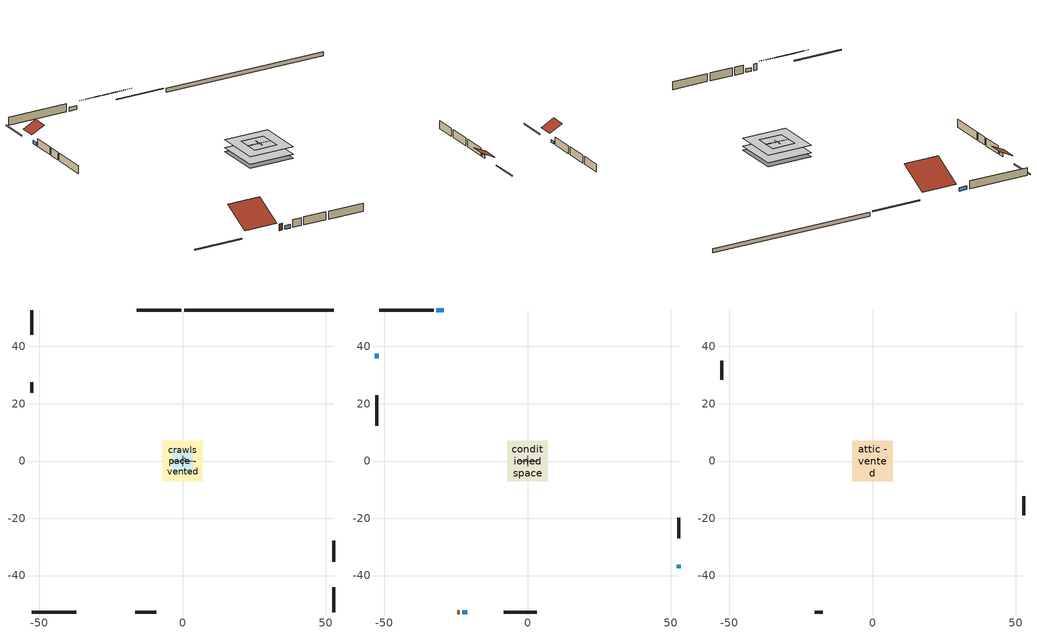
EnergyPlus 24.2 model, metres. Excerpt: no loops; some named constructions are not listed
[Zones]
central ac and furnace airloop ret air zone
 floor adiabatic (AdiabaticConst): 0,0 0,1 1,1 1,0 z0
 wall adiabatic (AdiabaticConst): 0,1 0,0 1,0 1,1 0,1 z0:1
 ceiling adiabatic (AdiabaticConst): 1,0 1,1 0,1 0,0 z1
crawlspace - vented
 floor foundation (Slab2 construction): -7.11,-7.11 -7.11,7.11 7.11,7.11 7.11,-7.11 z-0.91
 wall outside (RimJoist1 construction): -0.39,52.75 -16.06,52.75 z0.3:0.61
 wall outside (RimJoist2 construction): 52.75,-52.75 52.75,-44.06 z0.3:0.61
 wall outside (RimJoist3 construction): -52.75,-52.75 -37.08,-52.75 z0.3:0.61
 wall outside (RimJoist4 construction): -52.75,52.75 -52.75,44.06 z0.3:0.61
 wall foundation (FoundationWall1 construction): 52.75,52.75 0.54,52.75 z-0.91:0.3
garage
 floor foundation (Slab1 construction): -3.66,-3.66 -3.66,3.66 3.66,3.66 3.66,-3.66 z0
 wall outside (Wall1 construction): 52.75,-35.23 52.75,-27.92 z0.3:2.74
 wall outside (Wall12 construction): -52.75,27.49 -52.75,23.83 z0.3:2.74
 wall outside (Wall2 construction): -16.46,-52.75 -9.14,-52.75 z0.3:2.74
 wall to conditioned space (Wall5 construction Reversed): 3.66,0 -3.66,0 z0.3:2.74
 wall to conditioned space (Wall6 construction Reversed): 0,1.83 0,-1.83 z0.3:2.74
conditioned space
 floor to crawlspace - vented (Floor2 construction): -7.11,-7.11 -7.11,7.11 7.11,7.11 7.11,-7.11 z0.3
 wall outside (AdiabaticWallConstruction 1): -24.59,-52.75 -23.67,-52.75 z0.3:2.34
 wall outside (AdiabaticWallConstruction): -29.23,52.75 -31.8,52.75 z0.3:1.46; 52.75,-37.47 52.75,-36.16 z0.3:1.16; -22.75,-52.75 -21.06,-52.75 z0.3:1.43; -52.75,37.47 -52.75,35.87 z0.3:1.34
 wall outside (Wall3 construction): -32.73,52.75 -51.82,52.75 z0.3:2.74
 wall outside (Wall4 construction): 52.75,-26.99 52.75,-19.82 z0.3:2.74
 wall outside (Wall7 construction): -8.21,-52.75 3.24,-52.75 z0.3:2.74
 wall outside (Wall8 construction): -52.75,22.9 -52.75,12.3 z0.3:2.74
 window (WindowConstruction): -29.23,52.75 -31.8,52.75 z0.3:1.46
 window (WindowConstruction 1): 52.75,-37.47 52.75,-36.16 z0.3:1.16
 window (WindowConstruction 2): -22.75,-52.75 -21.06,-52.75 z0.3:1.43
 window (WindowConstruction 3): -52.75,37.47 -52.75,35.87 z0.3:1.34
 door (Door): -24.59,-52.75 -23.67,-52.75 z0.3:2.34
attic - vented
 floor to garage (Floor1 construction): -3.66,-3.66 -3.66,3.66 3.66,3.66 3.66,-3.66 z2.74
 floor to conditioned space (Floor3 construction Reversed): -7.11,-7.11 -7.11,7.11 7.11,7.11 7.11,-7.11 z2.74
 wall outside (Wall10 construction): -52.75,34.94 -52.75,28.42 z0.3:2.74
 wall outside (Wall11 construction): -20.13,-52.75 -17.38,-52.75 z0.3:2.74
 wall outside (Wall9 construction): 52.75,-18.89 52.75,-12.36 z0.3:2.74
 roof outside (Roof1 construction): -28.31,52.75,2.74 -28.31,42.63,7.81 -16.99,42.63,7.81 -16.99,52.75,2.74
 roof outside (Roof2 construction): 52.75,-38.4,2.74 48.51,-38.4,4.86 48.51,-43.14,4.86 52.75,-43.14,2.74
 roof outside (Roof3 construction): -52.75,38.4,2.74 -48.51,38.4,4.86 -48.51,43.14,4.86 -52.75,43.14,2.74
 roof outside (Roof4 construction): -25.52,-52.75,2.74 -25.52,-43.24,7.5 -36.16,-43.24,7.5 -36.16,-52.75,2.74
[Material] Roughness=Rough; Thermal Absorptance=0.9
Name | Thickness {m} | Conductivity {W/m-K} | Density {kg/m3} | Specific Heat {J/kg-K} | Solar Absorptance | Visible Absorptance
ceiling loosefill ins | 0.254 | 0.0480833 | 16.02 | 1046.75 | 0.7 | 0.7
ceiling stud and cavity 1 | 0.1397 | 0.104117 | 65.682 | 1177.47 | 0.7 | 0.7
floor covering | 0.0127 | 0.0433444 | 54.468 | 1339.84 | 0.6 | 0.6
floor rigid ins | 0.051816 | 0.029427 | 32.04 | 1214.23 | 0.7 | 0.7
floor stud and cavity | 0.1397 | 0.0972396 | 92.3553 | 1139.71 | 0.7 | 0.7
gypsum board | 0.0127 | 0.160291 | 801 | 837.4 | 0.6 | 0.6
osb sheathing 0.5 in. 2; osb sheathing 0.5 in. 3 | 0.0127 | 0.115458 | 512.64 | 1214.23 | 0.7 | 0.7
osb sheathing 0.75 in. | 0.01905 | 0.115458 | 512.64 | 1214.23 | 0.7 | 0.7
wall stud and cavity 2 | 0.1397 | 0.0856282 | 139.0536 | 1170.24 | 0.7 | 0.7
[Construction]
Floor2 construction Reversed: floor covering, osb sheathing 0.75 in., floor rigid ins, floor stud and cavity
Floor3 construction: ceiling loosefill ins, ceiling stud and cavity 1, gypsum board
Wall5 construction: osb sheathing 0.5 in. 2, wall stud and cavity 2, gypsum board
Wall6 construction: osb sheathing 0.5 in. 3, wall stud and cavity 2, gypsum board
[EnergyManagementSystem:Program]
natural_vent_program: Set Tin = tin_s; Set Tout = tout_s; Set Wout = out_wt_s; Set Pbar = out_pb_s; Set Phiout = (@RhFnTdbWPb Tout Wout Pbar); Set MaxHR = 0.0115; Set Tnvsp = (htg_sp_s + clg_sp_s) / 2; Set NVavail = natural_vent_s; Set ClgSsnAvail = cool_season; Set Qnv = 0; Set Qwhf = 0; Set whole_house_fan_mix_act = 0; Set whole_house_fan_act = 0; If ((Wout < MaxHR) && (Tin > Tout) && (Tin > Tnvsp) && (ClgSsnAvail > 0)); Set WHF_Flow = 0; Set Adj = (Tin-Tnvsp)/(Tin-Tout); Set Adj = (@Min Adj 1); Set Adj = (@Max Adj 0); If (WHF_Flow > 0); Set Qwhf = WHF_Flow*Adj; Set whole_house_fan_mix_act = WHF_Flow*Adj; Set WHF_W = 0; Set whole_house_fan_act = WHF_W*Adj; ElseIf (NVavail > 0); Set NVArea = 3073.659917184; Set Cs = 8.968567957270247e-05; Set Cw = 6.531778328561744e-05; Set Tdiff = Tin-Tout; Set dT = (@Abs Tdiff); Set Vwind = site_vw_s; Set SGNV = NVArea*Adj*((((Cs*dT)+(Cw*(Vwind^2)))^0.5)/1000); Set MaxNV = 2.7423292766208007; Set Qnv = (@Min SGNV MaxNV); EndIf; EndIf; Set natural_vent_flow_act = Qnv; Set whole_house_fan_flow_act = Qwhf; Set natural_vent_program_Qnv = Qnv; Set natural_vent_program_Qwhf = Qwhf
total_airflows_program: Set total_infil_flow_rate = 0; Set total_mechvent_flow_rate = 0; Set total_natvent_flow_rate = 0; Set total_whf_flow_rate = 0; Set total_infil_flow_rate = total_infil_flow_rate + (infil_program_Qinf * 1); Set total_mechvent_flow_rate = total_mechvent_flow_rate + (infil_program_Qfan * 1); Set total_natvent_flow_rate = total_natvent_flow_rate + (natural_vent_program_Qnv * 1); Set total_whf_flow_rate = total_whf_flow_rate + (natural_vent_program_Qwhf * 1)
total_loads_program: Set loads_htg_tot = 0; Set loads_clg_tot = 0; If htg_load_cond > 0; Set loads_htg_tot = loads_htg_tot + (htg_load_cond - clg_load_cond) * 1.0; Set loads_htg_tot = loads_htg_tot + (htg_load_duct - clg_load_duct) * 1.0; EndIf; Set loads_htg_tot = (@Max loads_htg_tot 0); If clg_load_cond > 0; Set loads_clg_tot = loads_clg_tot + (clg_load_cond - htg_load_cond) * 1.0; Set loads_clg_tot = loads_clg_tot + (clg_load_duct - htg_load_duct) * 1.0; EndIf; Set loads_clg_tot = (@Max loads_clg_tot 0)
unmet_hours_program: Set htg_unmet_hours = 0; Set clg_unmet_hours = 0; Set unit_htg_unmet_hours = 0; If ((DayOfYear >= 1) && (DayOfYear <= 365)); Set unit_htg_unmet_hours = unit_htg_unmet_hours + conditioned_space_htg_unmet_s; If unit_htg_unmet_hours > htg_unmet_hours; Set htg_unmet_hours = unit_htg_unmet_hours; EndIf; EndIf; Set unit_clg_unmet_hours = 0; If ((DayOfYear >= 1) && (DayOfYear <= 365)); Set unit_clg_unmet_hours = unit_clg_unmet_hours + conditioned_space_clg_unmet_s; If unit_clg_unmet_hours > clg_unmet_hours; Set clg_unmet_hours = unit_clg_unmet_hours; EndIf; EndIf
water_heater_Control: Set water_heater_HPWHSchedOverride = water_heater_T_set; If (water_heater_amb_temp<5.56) || (water_heater_amb_temp>48.89); Set water_heater_UESchedOverride = water_heater_T_set; Set water_heater_LESchedOverride = water_heater_T_set; Else; Set water_heater_UESchedOverride = water_heater_T_set - 9.0; Set water_heater_LESchedOverride = 0; EndIf
water_heater_hpwh_EC_adj: If WarmupFlag == 0; Set dhw_e_cons = water_heater_tank_energy + water_heater_tank_on_cycle_parasitic + water_heater_tank_off_cycle_parasitic + water_heater_coil_energy + water_heater_fan_energy; Set water_heater_hpwh_ec_adj_act = 0.0 * dhw_e_cons / 1; EndIf
water_heater_InletAir: Set water_heater_Tamb_act = water_heater_amb_temp; Set water_heater_RHamb_act = 0; Set water_heater_RHamb_act = water_heater_RHamb_act + (water_heater_amb_rh / 100) / 1; Set water_heater_sens_act = (0 - water_heater_sens_cool - (water_heater_tl + water_heater_fan_pwr)) / 1; Set water_heater_lat_act = (0 - water_heater_lat_cool) / 1
[EnergyManagementSystem:Subroutine]
central_ac_and_furnace_airloop_0_duct_subroutine: Set AH_MFR = central_ac_and_furnace_airloop_AH_MFR / 1; If AH_MFR > 0; Set AH_Tout = central_ac_and_furnace_airloop_AH_Tout; Set AH_Wout = central_ac_and_furnace_airloop_AH_Wout; Set RA_T = central_ac_and_furnace_airloop_RA_T; Set RA_W = central_ac_and_furnace_airloop_Ra_W; Set Fan_RTF = central_ac_and_furnace_airloop_Fan_RTF; Set DZ_T = central_ac_and_furnace_airloop_0_DZ_T; Set DZ_W = central_ac_and_furnace_airloop_0_DZ_W; Set AH_VFR = central_ac_and_furnace_airloop_AH_VFR / 1; Set h_SA = (@HFnTdbW AH_Tout AH_Wout); Set h_RA = (@HFnTdbW RA_T RA_W); Set h_fg = (@HfgAirFnWTdb AH_Wout AH_Tout); Set h_DZ = (@HFnTdbW DZ_T DZ_W); Set air_cp = 1006.0; Set f_sup = 0.133; Set f_ret = 0.067; Set sup_lk_mfr = f_sup * AH_MFR; Set ret_lk_mfr = f_ret * AH_MFR; Set SupTotLkToCond = sup_lk_mfr*(h_RA - h_SA); Set SupLatLkToCond = sup_lk_mfr*h_fg*(RA_W-AH_Wout); Set SupSensLkToCond = SupTotLkToCond-SupLatLkToCond; Set supply_ua = 182.555; Set eTm = 0-((Fan_RTF/(AH_MFR*air_cp))*supply_ua); Set t_sup = DZ_T+((AH_Tout-DZ_T)*(@Exp eTm)); Set SupCondToCond = AH_MFR*air_cp*(t_sup-AH_Tout); Set SupCondToDZ = 0-SupCondToCond; Set return_ua = 33.807; Set eTm = 0-((Fan_RTF/(AH_MFR*air_cp))*return_ua); Set t_ret = DZ_T+((RA_T-DZ_T)*(@Exp eTm)); Set RetCondToRP = AH_MFR*air_cp*(t_ret-RA_T); Set RetCondToDZ = 0-RetCondToRP; Set RetLatLkToRP = 0; Set RetSensLkToRP = ret_lk_mfr*air_cp*(DZ_T-RA_T); Set SupTotLkToDZ = sup_lk_mfr*(h_SA-h_DZ); Set SupLatLkToDZ = sup_lk_mfr*h_fg*(AH_Wout-DZ_W); Set SupSensLkToDZ = SupTotLkToDZ-SupLatLkToDZ; Set FracOutsideToCond = 1.0; Set FracOutsideToDZ = 0.0; Set FracCondToOutside = 0.0; Set FracDZToOutside = 1.0; Set FracDZToCond = 0.0; Set FracCondToDZ = 0.0; Set lk_imbal_vfr = @ABS(f_sup - f_ret) * AH_VFR; Set ImbalLkCondToDZ = lk_imbal_vfr * FracCondToDZ; Set ImbalLkDZToCond = lk_imbal_vfr * FracDZToCond; Set ImbalLkOutsideToCond = lk_imbal_vfr * FracOutsideToCond; Set ImbalLkOutsideToDZ = lk_imbal_vfr * FracOutsideToDZ; Set ImbalLkCondToOutside = lk_imbal_vfr * FracCondToOutside; Set ImbalLkDZToOutside = lk_imbal_vfr * FracDZToOutside; Else; Set SupLatLkToCond = 0; Set SupSensLkToCond = 0; Set SupCondToCond = 0; Set RetCondToRP = 0; Set RetLatLkToRP = 0; Set RetSensLkToRP = 0; Set RetCondToDZ = 0; Set SupCondToDZ = 0; Set SupLatLkToDZ = 0; Set SupSensLkToDZ = 0; Set ImbalLkCondToDZ = 0; Set ImbalLkDZToCond = 0; Set ImbalLkOutsideToCond = 0; Set ImbalLkOutsideToDZ = 0; Set ImbalLkCondToOutside = 0; Set ImbalLkDZToOutside = 0; EndIf; Set central_ac_and_furnace_airloop_0_SupLatLkToCond = SupLatLkToCond; Set central_ac_and_furnace_airloop_0_SupSensLkToCond = SupSensLkToCond; Set central_ac_and_furnace_airloop_0_SupCondToLv = SupCondToCond; Set central_ac_and_furnace_airloop_0_RetCondToRP = RetCondToRP; Set central_ac_and_furnace_airloop_0_RetLatLkToRP = RetLatLkToRP; Set central_ac_and_furnace_airloop_0_RetSensLkToRP = RetSensLkToRP; Set central_ac_and_furnace_airloop_0_RetCondToDZ = RetCondToDZ; Set central_ac_and_furnace_airloop_0_SupCondToDZ = SupCondToDZ; Set central_ac_and_furnace_airloop_0_SupLatLkToDZ = SupLatLkToDZ; Set central_ac_and_furnace_airloop_0_SupSensLkToDZ = SupSensLkToDZ; Set central_ac_and_furnace_airloop_0_ZoneMixCondToDZ = ImbalLkCondToDZ; Set central_ac_and_furnace_airloop_0_ZoneMixDZToCond = ImbalLkDZToCond; Set central_ac_and_furnace_airloop_0_DuctImbalLkSupFanEquivCond = ImbalLkCondToOutside; Set central_ac_and_furnace_airloop_0_DuctImbalLkExhFanEquivCond = ImbalLkOutsideToCond; Set central_ac_and_furnace_airloop_0_DuctImbalLkSupFanEquivDZ = ImbalLkDZToOutside; Set central_ac_and_furnace_airloop_0_DuctImbalLkExhFanEquivDZ = ImbalLkOutsideToDZ
[EnergyManagementSystem:ProgramCallingManager]
central_ac_and_furnace_airloop_0_duct_program_calling_manager: EndOfSystemTimestepAfterHVACReporting; central_ac_and_furnace_airloop_0_duct_program
central_ac_and_furnace_supply_fan_disaggregate_program_calling_manager: EndOfSystemTimestepBeforeHVACReporting; central_ac_and_furnace_supply_fan_disaggregate_program
central_ac_and_furnace_supply_fan_disaggregate_program_calling_manager 1: EndOfSystemTimestepBeforeHVACReporting; central_ac_and_furnace_supply_fan_disaggregate_program_1
component_loads_program_calling_manager: EndOfZoneTimestepAfterZoneReporting; component_loads_program
crawlspace_vented_1_duct_leakage_imbalance_infil_program_calling_manager: BeginZoneTimestepAfterInitHeatBalance; crawlspace_vented_1_duct_leakage_imbalance_infil_program
ev_discharge_pcm: BeginTimestepBeforePredictor; ev_discharge_program
fridge_schedule_program_calling_manager: BeginZoneTimestepAfterInitHeatBalance; fridge_schedule_program
infil_program_calling_manager: BeginZoneTimestepAfterInitHeatBalance; infil_program
natural_vent_program_calling_manager: BeginZoneTimestepAfterInitHeatBalance; natural_vent_program
total_airflows_program_calling_manager: EndOfZoneTimestepAfterZoneReporting; total_airflows_program
total_loads_program_calling_manager: EndOfZoneTimestepAfterZoneReporting; total_loads_program
unmet_hours_program_calling_manager: EndOfZoneTimestepBeforeZoneReporting; unmet_hours_program
water_heater_hpwh_EC_adj_ProgramManager: EndOfSystemTimestepBeforeHVACReporting; water_heater_hpwh_EC_adj
water_heater_ProgramManager: InsideHVACSystemIterationLoop; water_heater_Control; water_heater_InletAir
[EnergyManagementSystem:OutputVariable]
Name | EMS Variable | Type of Data in Variable | Update Frequency | EMS Program or Subroutine | Units
central ac and furnace supply fan disaggregate clg | central_ac_and_furnace_supply_fan_clg | Summed | SystemTimestep | central_ac_and_furnace_supply_fan_disaggregate_program | J
central ac and furnace supply fan disaggregate htg primary | central_ac_and_furnace_supply_fan_primary_htg | Summed | SystemTimestep | central_ac_and_furnace_supply_fan_disaggregate_program_1 | J
unmet_driving_hours | unmet_driving_hours | Summed | SystemTimestep | ev_discharge_program | hr
loads_htg_tot_peakload_outvar; loads_htg_tot_annual_outvar; loads_htg_tot_timeseries_outvar | loads_htg_tot | Summed | ZoneTimestep | total_loads_program | J
loads_clg_tot_peakload_outvar; loads_clg_tot_annual_outvar; loads_clg_tot_timeseries_outvar | loads_clg_tot | Summed | ZoneTimestep | total_loads_program | J
htg_unmet_hours_annual_outvar; htg_unmet_hours_timeseries_outvar | htg_unmet_hours | Summed | ZoneTimestep | unmet_hours_program | hr
clg_unmet_hours_annual_outvar; clg_unmet_hours_timeseries_outvar | clg_unmet_hours | Summed | ZoneTimestep | unmet_hours_program | hr
unmet_driving_hours_annual_outvar; unmet_driving_hours_timeseries_outvar | unmet_driving_hours | Summed | ZoneTimestep | ev_discharge_program | hr
loads_htg_roofs_annual_outvar; loads_htg_roofs_timeseries_outvar | loads_htg_roofs | Summed | ZoneTimestep | component_loads_program | J
loads_htg_ceilings_annual_outvar; loads_htg_ceilings_timeseries_outvar | loads_htg_ceilings | Summed | ZoneTimestep | component_loads_program | J
loads_htg_walls_annual_outvar; loads_htg_walls_timeseries_outvar | loads_htg_walls | Summed | ZoneTimestep | component_loads_program | J
loads_htg_rim_joists_annual_outvar; loads_htg_rim_joists_timeseries_outvar | loads_htg_rim_joists | Summed | ZoneTimestep | component_loads_program | J
loads_htg_foundation_walls_annual_outvar; loads_htg_foundation_walls_timeseries_outvar | loads_htg_foundation_walls | Summed | ZoneTimestep | component_loads_program | J
loads_htg_doors_annual_outvar; loads_htg_doors_timeseries_outvar | loads_htg_doors | Summed | ZoneTimestep | component_loads_program | J
loads_htg_windows_conduction_annual_outvar; loads_htg_windows_conduction_timeseries_outvar | loads_htg_windows_conduction | Summed | ZoneTimestep | component_loads_program | J
loads_htg_windows_solar_annual_outvar; loads_htg_windows_solar_timeseries_outvar | loads_htg_windows_solar | Summed | ZoneTimestep | component_loads_program | J
loads_htg_skylights_conduction_annual_outvar; loads_htg_skylights_conduction_timeseries_outvar | loads_htg_skylights_conduction | Summed | ZoneTimestep | component_loads_program | J
loads_htg_skylights_solar_annual_outvar; loads_htg_skylights_solar_timeseries_outvar | loads_htg_skylights_solar | Summed | ZoneTimestep | component_loads_program | J
loads_htg_floors_annual_outvar; loads_htg_floors_timeseries_outvar | loads_htg_floors | Summed | ZoneTimestep | component_loads_program | J
loads_htg_slabs_annual_outvar; loads_htg_slabs_timeseries_outvar | loads_htg_slabs | Summed | ZoneTimestep | component_loads_program | J
loads_htg_internal_mass_annual_outvar; loads_htg_internal_mass_timeseries_outvar | loads_htg_internal_mass | Summed | ZoneTimestep | component_loads_program | J
loads_htg_infil_annual_outvar; loads_htg_infil_timeseries_outvar | loads_htg_infil | Summed | ZoneTimestep | component_loads_program | J
loads_htg_natvent_annual_outvar; loads_htg_natvent_timeseries_outvar | loads_htg_natvent | Summed | ZoneTimestep | component_loads_program | J
loads_htg_mechvent_annual_outvar; loads_htg_mechvent_timeseries_outvar | loads_htg_mechvent | Summed | ZoneTimestep | component_loads_program | J
loads_htg_whf_annual_outvar; loads_htg_whf_timeseries_outvar | loads_htg_whf | Summed | ZoneTimestep | component_loads_program | J
loads_htg_ducts_annual_outvar; loads_htg_ducts_timeseries_outvar | loads_htg_ducts | Summed | ZoneTimestep | component_loads_program | J
loads_htg_intgains_annual_outvar; loads_htg_intgains_timeseries_outvar | loads_htg_intgains | Summed | ZoneTimestep | component_loads_program | J
loads_htg_lighting_annual_outvar; loads_htg_lighting_timeseries_outvar | loads_htg_lighting | Summed | ZoneTimestep | component_loads_program | J
loads_clg_roofs_annual_outvar; loads_clg_roofs_timeseries_outvar | loads_clg_roofs | Summed | ZoneTimestep | component_loads_program | J
loads_clg_ceilings_annual_outvar; loads_clg_ceilings_timeseries_outvar | loads_clg_ceilings | Summed | ZoneTimestep | component_loads_program | J
loads_clg_walls_annual_outvar; loads_clg_walls_timeseries_outvar | loads_clg_walls | Summed | ZoneTimestep | component_loads_program | J
loads_clg_rim_joists_annual_outvar; loads_clg_rim_joists_timeseries_outvar | loads_clg_rim_joists | Summed | ZoneTimestep | component_loads_program | J
loads_clg_foundation_walls_annual_outvar; loads_clg_foundation_walls_timeseries_outvar | loads_clg_foundation_walls | Summed | ZoneTimestep | component_loads_program | J
loads_clg_doors_annual_outvar; loads_clg_doors_timeseries_outvar | loads_clg_doors | Summed | ZoneTimestep | component_loads_program | J
loads_clg_windows_conduction_annual_outvar; loads_clg_windows_conduction_timeseries_outvar | loads_clg_windows_conduction | Summed | ZoneTimestep | component_loads_program | J
loads_clg_windows_solar_annual_outvar; loads_clg_windows_solar_timeseries_outvar | loads_clg_windows_solar | Summed | ZoneTimestep | component_loads_program | J
loads_clg_skylights_conduction_annual_outvar; loads_clg_skylights_conduction_timeseries_outvar | loads_clg_skylights_conduction | Summed | ZoneTimestep | component_loads_program | J
loads_clg_skylights_solar_annual_outvar; loads_clg_skylights_solar_timeseries_outvar | loads_clg_skylights_solar | Summed | ZoneTimestep | component_loads_program | J
loads_clg_floors_annual_outvar; loads_clg_floors_timeseries_outvar | loads_clg_floors | Summed | ZoneTimestep | component_loads_program | J
loads_clg_slabs_annual_outvar; loads_clg_slabs_timeseries_outvar | loads_clg_slabs | Summed | ZoneTimestep | component_loads_program | J
loads_clg_internal_mass_annual_outvar; loads_clg_internal_mass_timeseries_outvar | loads_clg_internal_mass | Summed | ZoneTimestep | component_loads_program | J
loads_clg_infil_annual_outvar; loads_clg_infil_timeseries_outvar | loads_clg_infil | Summed | ZoneTimestep | component_loads_program | J
loads_clg_natvent_annual_outvar; loads_clg_natvent_timeseries_outvar | loads_clg_natvent | Summed | ZoneTimestep | component_loads_program | J
loads_clg_mechvent_annual_outvar; loads_clg_mechvent_timeseries_outvar | loads_clg_mechvent | Summed | ZoneTimestep | component_loads_program | J
loads_clg_whf_annual_outvar; loads_clg_whf_timeseries_outvar | loads_clg_whf | Summed | ZoneTimestep | component_loads_program | J
loads_clg_ducts_annual_outvar; loads_clg_ducts_timeseries_outvar | loads_clg_ducts | Summed | ZoneTimestep | component_loads_program | J
loads_clg_intgains_annual_outvar; loads_clg_intgains_timeseries_outvar | loads_clg_intgains | Summed | ZoneTimestep | component_loads_program | J
loads_clg_lighting_annual_outvar; loads_clg_lighting_timeseries_outvar | loads_clg_lighting | Summed | ZoneTimestep | component_loads_program | J
total_infil_flow_rate_timeseries_outvar | total_infil_flow_rate | Averaged | ZoneTimestep | total_airflows_program | m^3/s
total_mechvent_flow_rate_timeseries_outvar | total_mechvent_flow_rate | Averaged | ZoneTimestep | total_airflows_program | m^3/s
total_natvent_flow_rate_timeseries_outvar | total_natvent_flow_rate | Averaged | ZoneTimestep | total_airflows_program | m^3/s
total_whf_flow_rate_timeseries_outvar | total_whf_flow_rate | Averaged | ZoneTimestep | total_airflows_program | m^3/s
[Schedule:Day:Interval]
cooling season schedule day; cooling season schedule day 2; cooling season schedule default day; natural vent schedule default day: No, 24:00, 0
cooling season schedule day 1; natural vent schedule day: No, 24:00, 1
exterior lighting schedule day 10: No, 01:00, 0.552381, 03:00, 0.510952, 05:00, 0.483333, 06:00, 0.538571, 07:00, 0.607619, 08:00, 0.56619, 09:00, 0.428095, 10:00, 0.345238, 12:00, 0.331429, 13:00, 0.345238, 14:00, 0.386667, 15:00, 0.414286, 16:00, 0.483333, 17:00, 0.607619, 18:00, 0.773333, 19:00, 0.88381, 20:00, 0.939048, 21:00, 0.966667, 22:00, 0.897619, 23:00, 0.773333, 24:00, 0.649048
exterior lighting schedule day 11: No, 01:00, 0.571429, 03:00, 0.528571, 05:00, 0.5, 06:00, 0.557143, 07:00, 0.628571, 08:00, 0.585714, 09:00, 0.442857, 10:00, 0.357143, 12:00, 0.342857, 13:00, 0.357143, 14:00, 0.4, 15:00, 0.428571, 16:00, 0.5, 17:00, 0.628571, 18:00, 0.8, 19:00, 0.914286, 20:00, 0.971429, 21:00, 1, 22:00, 0.928571, 23:00, 0.8, 24:00, 0.671429
exterior lighting schedule day 4: No, 01:00, 0.4, 03:00, 0.37, 05:00, 0.35, 06:00, 0.39, 07:00, 0.44, 08:00, 0.41, 09:00, 0.31, 10:00, 0.25, 12:00, 0.24, 13:00, 0.25, 14:00, 0.28, 15:00, 0.3, 16:00, 0.35, 17:00, 0.44, 18:00, 0.56, 19:00, 0.64, 20:00, 0.68, 21:00, 0.7, 22:00, 0.65, 23:00, 0.56, 24:00, 0.47
exterior lighting schedule day 5: No, 01:00, 0.380952, 03:00, 0.352381, 05:00, 0.333333, 06:00, 0.371429, 07:00, 0.419048, 08:00, 0.390476, 09:00, 0.295238, 10:00, 0.238095, 12:00, 0.228571, 13:00, 0.238095, 14:00, 0.266667, 15:00, 0.285714, 16:00, 0.333333, 17:00, 0.419048, 18:00, 0.533333, 19:00, 0.609524, 20:00, 0.647619, 21:00, 0.666667, 22:00, 0.619048, 23:00, 0.533333, 24:00, 0.447619
exterior lighting schedule day 6: No, 01:00, 0.390476, 03:00, 0.36119, 05:00, 0.341667, 06:00, 0.380714, 07:00, 0.429524, 08:00, 0.400238, 09:00, 0.302619, 10:00, 0.244048, 12:00, 0.234286, 13:00, 0.244048, 14:00, 0.273333, 15:00, 0.292857, 16:00, 0.341667, 17:00, 0.429524, 18:00, 0.546667, 19:00, 0.624762, 20:00, 0.66381, 21:00, 0.683333, 22:00, 0.634524, 23:00, 0.546667, 24:00, 0.45881
exterior lighting schedule day 7: No, 01:00, 0.419048, 03:00, 0.387619, 05:00, 0.366667, 06:00, 0.408571, 07:00, 0.460952, 08:00, 0.429524, 09:00, 0.324762, 10:00, 0.261905, 12:00, 0.251429, 13:00, 0.261905, 14:00, 0.293333, 15:00, 0.314286, 16:00, 0.366667, 17:00, 0.460952, 18:00, 0.586667, 19:00, 0.670476, 20:00, 0.712381, 21:00, 0.733333, 22:00, 0.680952, 23:00, 0.586667, 24:00, 0.492381
exterior lighting schedule day 8: No, 01:00, 0.466667, 03:00, 0.431667, 05:00, 0.408333, 06:00, 0.455, 07:00, 0.513333, 08:00, 0.478333, 09:00, 0.361667, 10:00, 0.291667, 12:00, 0.28, 13:00, 0.291667, 14:00, 0.326667, 15:00, 0.35, 16:00, 0.408333, 17:00, 0.513333, 18:00, 0.653333, 19:00, 0.746667, 20:00, 0.793333, 21:00, 0.816667, 22:00, 0.758333, 23:00, 0.653333, 24:00, 0.548333
exterior lighting schedule day 9: No, 01:00, 0.509524, 03:00, 0.47131, 05:00, 0.445833, 06:00, 0.496786, 07:00, 0.560476, 08:00, 0.522262, 09:00, 0.394881, 10:00, 0.318452, 12:00, 0.305714, 13:00, 0.318452, 14:00, 0.356667, 15:00, 0.382143, 16:00, 0.445833, 17:00, 0.560476, 18:00, 0.713333, 19:00, 0.815238, 20:00, 0.86619, 21:00, 0.891667, 22:00, 0.827976, 23:00, 0.713333, 24:00, 0.59869
[Schedule:Week:Daily]
cooling season schedule Week Rule - Jan1-May26: cooling season schedule day, cooling season schedule day, cooling season schedule day, cooling season schedule day, cooling season schedule day, cooling season schedule day, cooling season schedule day, cooling season schedule default day, cooling season schedule default day, cooling season schedule default day, cooling season schedule default day, cooling season schedule default day
cooling season schedule Week Rule - May27-Jun2: cooling season schedule day, cooling season schedule day, cooling season schedule day, cooling season schedule day, cooling season schedule day, cooling season schedule day 1, cooling season schedule day 1, cooling season schedule default day, cooling season schedule default day, cooling season schedule default day, cooling season schedule default day, cooling season schedule default day
cooling season schedule Week Rule - Jun3-Sep29: cooling season schedule day 1, cooling season schedule day 1, cooling season schedule day 1, cooling season schedule day 1, cooling season schedule day 1, cooling season schedule day 1, cooling season schedule day 1, cooling season schedule default day, cooling season schedule default day, cooling season schedule default day, cooling season schedule default day, cooling season schedule default day
cooling season schedule Week Rule - Sep30-Oct6: cooling season schedule day 1, cooling season schedule day 2, cooling season schedule day 2, cooling season schedule day 2, cooling season schedule day 2, cooling season schedule day 2, cooling season schedule day 2, cooling season schedule default day, cooling season schedule default day, cooling season schedule default day, cooling season schedule default day, cooling season schedule default day
cooling season schedule Week Rule - Oct7-Dec31: cooling season schedule day 2, cooling season schedule day 2, cooling season schedule day 2, cooling season schedule day 2, cooling season schedule day 2, cooling season schedule day 2, cooling season schedule day 2, cooling season schedule default day, cooling season schedule default day, cooling season schedule default day, cooling season schedule default day, cooling season schedule default day
natural vent schedule Week Rule - Jan1-Jan6: natural vent schedule day, natural vent schedule day, natural vent schedule default day, natural vent schedule day, natural vent schedule default day, natural vent schedule day, natural vent schedule default day, natural vent schedule default day, natural vent schedule default day, natural vent schedule default day, natural vent schedule default day, natural vent schedule default day
natural vent schedule Week Rule - Jan7-Dec31: natural vent schedule default day, natural vent schedule day, natural vent schedule default day, natural vent schedule day, natural vent schedule default day, natural vent schedule day, natural vent schedule default day, natural vent schedule default day, natural vent schedule default day, natural vent schedule default day, natural vent schedule default day, natural vent schedule default day
[Schedule:Year]
cooling season schedule: cooling season schedule Week Rule - Jan1-May26, 1, 1, 5, 26, cooling season schedule Week Rule - May27-Jun2, 5, 27, 6, 2, cooling season schedule Week Rule - Jun3-Sep29, 6, 3, 9, 29, cooling season schedule Week Rule - Sep30-Oct6, 9, 30, 10, 6, cooling season schedule Week Rule - Oct7-Dec31, 10, 7, 12, 31
natural vent schedule: natural vent schedule Week Rule - Jan1-Jan6, 1, 1, 1, 6, natural vent schedule Week Rule - Jan7-Dec31, 1, 7, 12, 31
[Schedule:File] File=in.schedules.csv; Rows to Skip at Top=1; Number of Hours of Data=8760; Column Separator=Comma; Interpolate to Timestep=Yes; Minutes per Item=15; Adjust Schedule for Daylight Savings=Yes
Name | Column Number
electric_vehicle_charging | 14
electric_vehicle_discharging | 15
hot_water_dishwasher | 7
